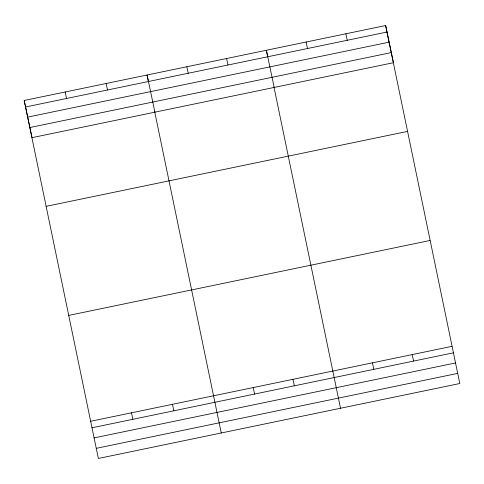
<?xml version="1.0" encoding="UTF-8"?>
<svg xmlns="http://www.w3.org/2000/svg" width="484" height="484" viewBox="0 0 484 484"><rect width="100%" height="100%" fill="white"/><g stroke="black" fill="none" stroke-linecap="round" stroke-linejoin="round"><path stroke-width="0.73" d="M24.2 100.484L385.633 25.537L393.462 62.702L32.035 137.656L24.2 100.484L98.367 458.463L459.8 383.516L385.633 25.537M25.567 106.982L387 32.035M27.703 117.104L389.13 42.156M29.899 127.534L391.332 52.581M46.089 206.353L407.522 131.406M68.643 315.429L430.076 240.475M90.538 421.298L451.965 346.344M91.906 427.796L453.339 352.842M94.041 437.917L455.468 362.964M96.237 448.341L457.664 373.394M345.872 33.783L347.24 40.275M412.211 354.591L413.578 361.088M306.118 42.023L307.485 48.521M372.45 362.837L373.823 369.334M274.192 87.435L266.357 50.269L267.725 56.888M340.53 408.248L273.962 87.029M226.603 58.516L227.97 65.013M292.941 379.323L294.308 385.821M186.842 66.762L188.216 73.259M253.18 387.569L254.548 394.067M154.916 112.173L147.088 75.002L148.455 81.621M221.255 432.98L154.686 111.762M106.123 83.496L107.49 89.994M172.461 404.309L173.829 410.807M65.165 91.99L66.532 98.488M131.497 412.804L132.87 419.301"/></g></svg>
